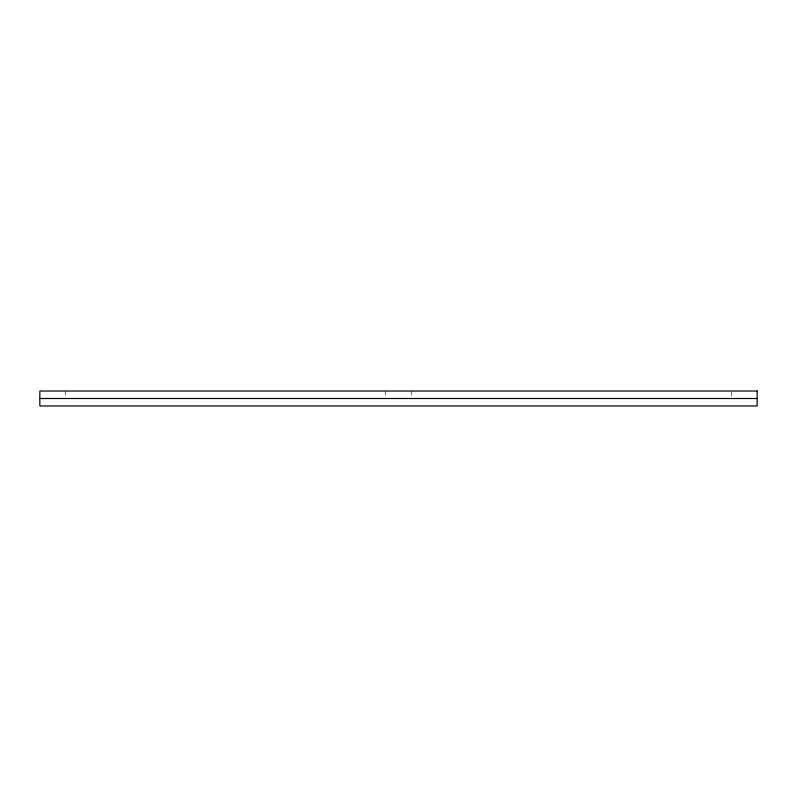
<?xml version="1.0" encoding="UTF-8"?>
<svg xmlns="http://www.w3.org/2000/svg" width="797" height="797" viewBox="0 0 797 797"><rect width="100%" height="100%" fill="white"/><g stroke="black" fill="none" stroke-linecap="round" stroke-linejoin="round"><path stroke-width="0.6" stroke-dasharray="3.98 2.99" d="M731.536 392.273L731.536 398.5M411.312 391.028L411.312 397.255M385.688 391.028L385.688 396.009M65.464 391.028L65.464 396.009"/><path stroke-width="1.2" d="M39.85 398.5L757.15 398.5M757.15 391.028L39.85 391.028L39.85 405.972L757.15 405.972L757.15 391.028"/></g></svg>
